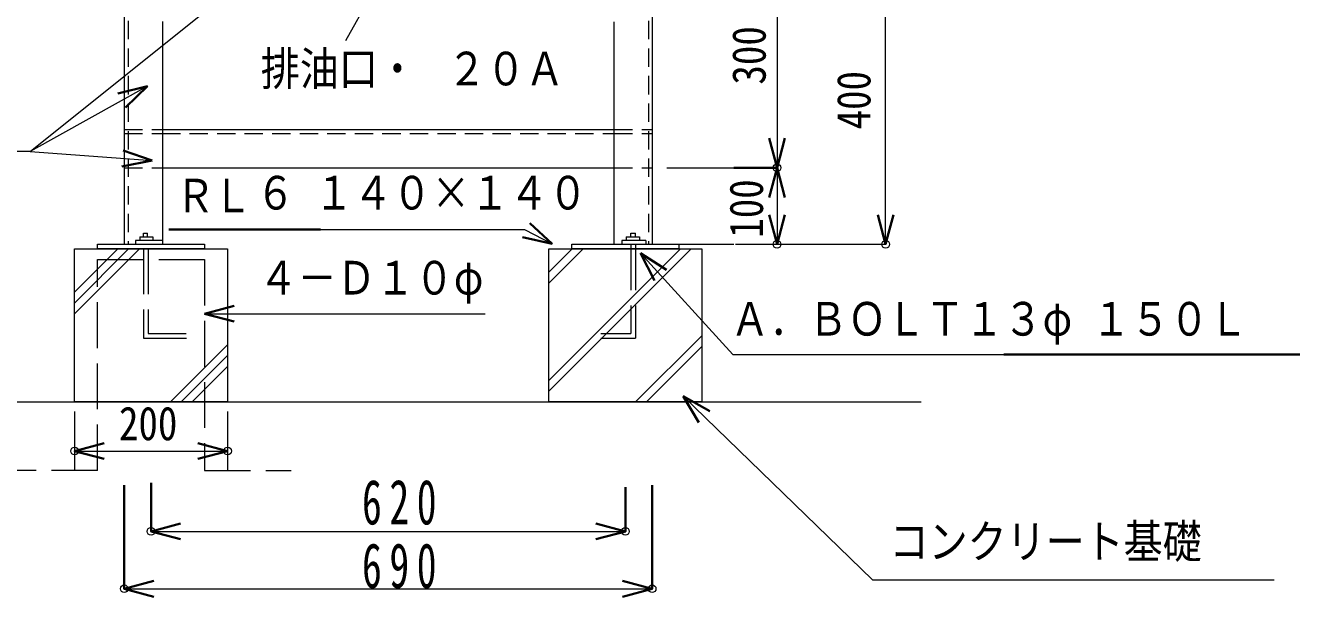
# Model space of a CAD drawing. Units: millimetres, scale not verified, with parts at other scales. Extents: x -7805 to 8215, y -5592 to 5488.
# Drawn here: x -6916 to -5261, y -760 to -14 of the extents above; entities that cross this region are included whole.
import ezdxf
from ezdxf.enums import TextEntityAlignment as Align

# ---------------------------------------------------------------- set-up
doc = ezdxf.new("R2010")
doc.units = ezdxf.units.MM
doc.header["$LTSCALE"] = 20
doc.header["$PDMODE"] = 32
doc.header["$PDSIZE"] = 10
doc.linetypes.add('DASHED1', pattern=[1.8, 1.2, -0.6])
doc.linetypes.add('DASHED3', pattern=[4, 3, -1])
for name, color, linetype, lineweight in [('2-0_衛生', 4, 'Continuous', 35), ('2-3', 7, 'Continuous', 18), ('6-0', 7, 'Continuous', 18)]:
    doc.layers.add(name, color=color, linetype=linetype, lineweight=lineweight)
doc.styles.add('ＭＳ ゴシック', font='')
doc.styles.get('ＭＳ ゴシック').set_extended_font_data('MS Gothic')

msp = doc.modelspace()

# ---------------------------------------------------------------- linework, layer by layer
at = {"layer": '2-0_衛生'}
for p, q in [((-6756.1, -93.14), (-6794.89, -102.91)), ((-6756.1, -93.14), (-6784.81, -121)), ((-5933.33, -199.94), (-5943.68, -161.3)), ((-5933.33, -199.94), (-5922.98, -161.3)), ((-6750.2, -190.58), (-6787.96, -177.4)), ((-6750.2, -190.58), (-6789.49, -198.05)), ((-5989.59, -199.94), (-5933.33, -199.94)), ((-5933.33, -199.94), (-5943.68, -238.58)), ((-5933.33, -199.94), (-5922.98, -238.58)), ((-5933.33, -299.94), (-5943.68, -261.3)), ((-5933.33, -299.94), (-5922.98, -261.3)), ((-5791.37, -299.94), (-5801.72, -261.3)), ((-5791.37, -299.94), (-5781.02, -261.3)), ((-6530.03, -280.59), (-6728.04, -280.59)), ((-6227.03, -299.41), (-6256.53, -272.4)), ((-6227.03, -299.41), (-6266.08, -290.77)), ((-6111.62, -311.58), (-6077.95, -333.18)), ((-6111.62, -311.58), (-6093.26, -347.12)), ((-6681.68, -390.63), (-6643.04, -380.28)), ((-6681.68, -390.63), (-6643.04, -400.99)), ((-5636.88, -444.09), (-5201.36, -444.09)), ((-6056.19, -498.43), (-6021.25, -517.89)), ((-6056.19, -498.43), (-6035.66, -532.76)), ((-6851.52, -570.11), (-6812.88, -559.76)), ((-6651.51, -570.11), (-6690.15, -559.76)), ((-6851.52, -570.11), (-6812.88, -580.47)), ((-6651.51, -570.11), (-6690.15, -580.47)), ((-6751.52, -675.09), (-6751.52, -611.89)), ((-6786.52, -750.1), (-6786.52, -614.52)), ((-6131.52, -675.09), (-6131.52, -617.15)), ((-6096.52, -750.1), (-6096.52, -614.52)), ((-6751.52, -675.09), (-6712.88, -664.74)), ((-6751.52, -675.09), (-6712.88, -685.44)), ((-6131.52, -675.09), (-6170.15, -664.74)), ((-6131.52, -675.09), (-6170.15, -685.44)), ((-6786.52, -750.1), (-6747.88, -739.75)), ((-6096.52, -750.1), (-6135.15, -739.75)), ((-6786.52, -750.1), (-6747.88, -760.45)), ((-6096.52, -750.1), (-6135.15, -760.45))]:
    msp.add_line(p, q, dxfattribs=at)
at = {"layer": '2-0_衛生', "color": 7, "lineweight": 18}
msp.add_lwpolyline([(-6056.19, -498.43), (-5808.71, -738.41), (-5283.74, -738.41)], dxfattribs=at)
at = {"layer": '2-3'}
for p, q in [((-6786.52, 100.06), (-6786.52, -299.94)), ((-6736.52, -8.78), (-6736.52, -299.94)), ((-6146.52, -9.05), (-6146.52, -299.94)), ((-6737.21, -149.94), (-6146.2, -149.94)), ((-6737.52, -199.94), (-6146.2, -199.94)), ((-6772.04, -294.84), (-6772.04, -299.94)), ((-6736.52, -294.84), (-6772.04, -294.84)), ((-6766.32, -290.27), (-6766.32, -294.84)), ((-6761.44, -285.27), (-6756.26, -285.27)), ((-6761.44, -290.27), (-6761.44, -285.27)), ((-6756.26, -290.27), (-6756.26, -285.27)), ((-6136.17, -294.78), (-6136.17, -299.88)), ((-6104.77, -294.78), (-6136.17, -294.78)), ((-6130.45, -290.21), (-6130.45, -294.78)), ((-6124.43, -285.21), (-6118.43, -285.21)), ((-6124.43, -290.21), (-6124.43, -285.21)), ((-6118.43, -290.21), (-6118.43, -285.21)), ((-6104.77, -294.78), (-6104.77, -299.94)), ((-6821.52, -305.94), (-6821.52, -299.94)), ((-6821.52, -299.94), (-6681.52, -299.94)), ((-6681.52, -299.94), (-6681.52, -305.94)), ((-7100.9, -505.94), (-5744.92, -505.94))]:
    msp.add_line(p, q, dxfattribs=at)
at = {"layer": '2-3', "linetype": 'DASHED1'}
for p, q in [((-6781.51, 100.06), (-6781.51, -299.94)), ((-6101.51, 100.06), (-6101.51, -299.94)), ((-6786.52, -149.94), (-6737.21, -149.94)), ((-6786.52, -154.94), (-6737.21, -154.94)), ((-6737.21, -154.94), (-6146.2, -154.94)), ((-6146.2, -149.94), (-6096.52, -149.94)), ((-6146.2, -154.94), (-6096.52, -154.94)), ((-6786.52, -199.94), (-6737.52, -199.94)), ((-6146.2, -199.94), (-6096.52, -199.94))]:
    msp.add_line(p, q, dxfattribs=at)
at = {"layer": '2-3', "color": 4}
for p, q in [((-5933.33, 100.06), (-5933.33, -199.94)), ((-5791.37, -299.94), (-5791.37, 100.06)), ((-6909.65, -178.77), (-6596.65, 72.23)), ((-6446.05, 57.46), (-6497.21, -34.08)), ((-6909.65, -178.77), (-7192.06, -178.77)), ((-6077.23, -199.94), (-5989.59, -199.94)), ((-5933.33, -199.94), (-5933.33, -299.94)), ((-6530.03, -280.59), (-6263.23, -280.59)), ((-6263.23, -280.59), (-6227.03, -299.41)), ((-6851.52, -362.55), (-6794.91, -305.94)), ((-6851.52, -376.69), (-6780.76, -305.94)), ((-6851.52, -390.83), (-6766.62, -305.94)), ((-6681.52, -305.94), (-6821.52, -305.94)), ((-6231.52, -492.08), (-6045.37, -305.94)), ((-6231.52, -350.66), (-6186.79, -305.94)), ((-6231.52, -336.52), (-6200.94, -305.94)), ((-6231.52, -477.94), (-6059.51, -305.94)), ((-6061.52, -305.94), (-6201.52, -305.94)), ((-6111.62, -311.58), (-5990.94, -444.09)), ((-6077.23, -299.94), (-5989.59, -299.94)), ((-5987.5, -299.94), (-5791.37, -299.94)), ((-6681.68, -390.63), (-6314.95, -390.63)), ((-6118.09, -505.94), (-6031.51, -419.36)), ((-6726.21, -505.94), (-6651.51, -431.25)), ((-6712.06, -505.94), (-6651.51, -445.39)), ((-6103.95, -505.94), (-6031.51, -433.5)), ((-5990.94, -444.09), (-5636.88, -444.09)), ((-6697.92, -505.94), (-6651.51, -459.53)), ((-6851.52, -518.51), (-6851.52, -595.53)), ((-6651.51, -518.51), (-6651.51, -595.53)), ((-6851.52, -570.11), (-6651.51, -570.11)), ((-6751.52, -675.09), (-6131.52, -675.09)), ((-6786.52, -750.1), (-6096.52, -750.1))]:
    msp.add_line(p, q, dxfattribs=at)
at = {"layer": '2-3', "color": 4, "linetype": 'DASHED3'}
for p, q in [((-6761.31, -305.21), (-6761.31, -422.49)), ((-6755.31, -305.21), (-6755.31, -416.49)), ((-6124.43, -299.94), (-6124.43, -416.49)), ((-6118.43, -299.94), (-6118.43, -422.49)), ((-6821.52, -319.94), (-6681.52, -319.94)), ((-6821.52, -319.94), (-6681.52, -319.94)), ((-6821.52, -595.53), (-6821.52, -319.94)), ((-6681.52, -319.94), (-6681.52, -595.53)), ((-6761.31, -422.49), (-6705.31, -422.49)), ((-6755.31, -416.49), (-6705.49, -416.49)), ((-6163.42, -416.49), (-6124.43, -416.49)), ((-6163.42, -422.49), (-6118.43, -422.49)), ((-6821.52, -595.53), (-6955.41, -595.53)), ((-6681.52, -595.53), (-6568.18, -595.53))]:
    msp.add_line(p, q, dxfattribs=at)
at = {"layer": '2-3'}
for points in [[(-6786.52, 100.06), (-6096.52, 100.06), (-6096.52, -299.94)], [(-6766.32, -290.27), (-6749.02, -290.27), (-6749.02, -294.84)], [(-6130.45, -290.21), (-6113.15, -290.21), (-6113.15, -294.78)], [(-6201.52, -305.94), (-6201.52, -299.94), (-6061.52, -299.94), (-6061.52, -305.94)]]:
    msp.add_lwpolyline(points, dxfattribs=at)
at = {"layer": '2-3', "color": 4}
msp.add_lwpolyline([(-6756.1, -93.14), (-6909.65, -178.77), (-6750.2, -190.58)], dxfattribs=at)
for points in [[(-6851.52, -505.94), (-6851.52, -305.94), (-6651.51, -305.94), (-6651.51, -505.94)], [(-6231.52, -505.94), (-6231.52, -305.94), (-6031.51, -305.94), (-6031.51, -505.94)]]:
    msp.add_lwpolyline(points, close=True, dxfattribs=at)
for p in [(-5933.33, -199.94), (-5933.33, -299.94), (-5791.37, -299.94), (-6851.52, -570.11), (-6651.51, -570.11), (-6751.52, -675.09), (-6131.52, -675.09), (-6786.52, -750.1), (-6096.52, -750.1)]:
    msp.add_point(p, dxfattribs=at)

# ---------------------------------------------------------------- texts
at = {"layer": '6-0', "style": 'ＭＳ ゴシック', "width": 0.85}
for s, rotation, p in [('300', 90, (-5934.93, -91.17)), ('２０Ａ', 0.001, (-6364.32, -105.46)), ('400', 90, (-5797.99, -149.74)), ('100', 90, (-5938.45, -291.3)), ('200', 0.001, (-6793.42, -569.17))]:
    msp.add_text(s, height=43.99, rotation=rotation, dxfattribs=at).set_placement(p, align=Align.BOTTOM_LEFT)
for s, p in [('排油口・', (-6608.05, -105.46)), ('Ｒ', (-6719.08, -271.42)), ('Ｌ', (-6670.54, -271.42)), ('６ １４０×１４０', (-6614.53, -267.66)), ('４－Ｄ１０φ', (-6610.79, -378.8)), ('Ａ．ＢＯＬＴ１３φ １５０Ｌ', (-5994.21, -432.49)), ('コンクリート基礎', (-5786.23, -723.41))]:
    msp.add_text(s, height=43.99, dxfattribs=at).set_placement(p, align=Align.BOTTOM_LEFT)
at = {"layer": '6-0', "char_height": 58.65, "attachment_point": 7, "style": 'ＭＳ ゴシック'}
for s, insert in [('\\T1.38;\\W0.65;620', (-6475.81, -667.03)), ('\\T1.38;\\W0.65;690', (-6475.81, -750.01))]:
    msp.add_mtext(s, dxfattribs=dict(at, insert=insert))

doc.saveas('drawing.dxf')
